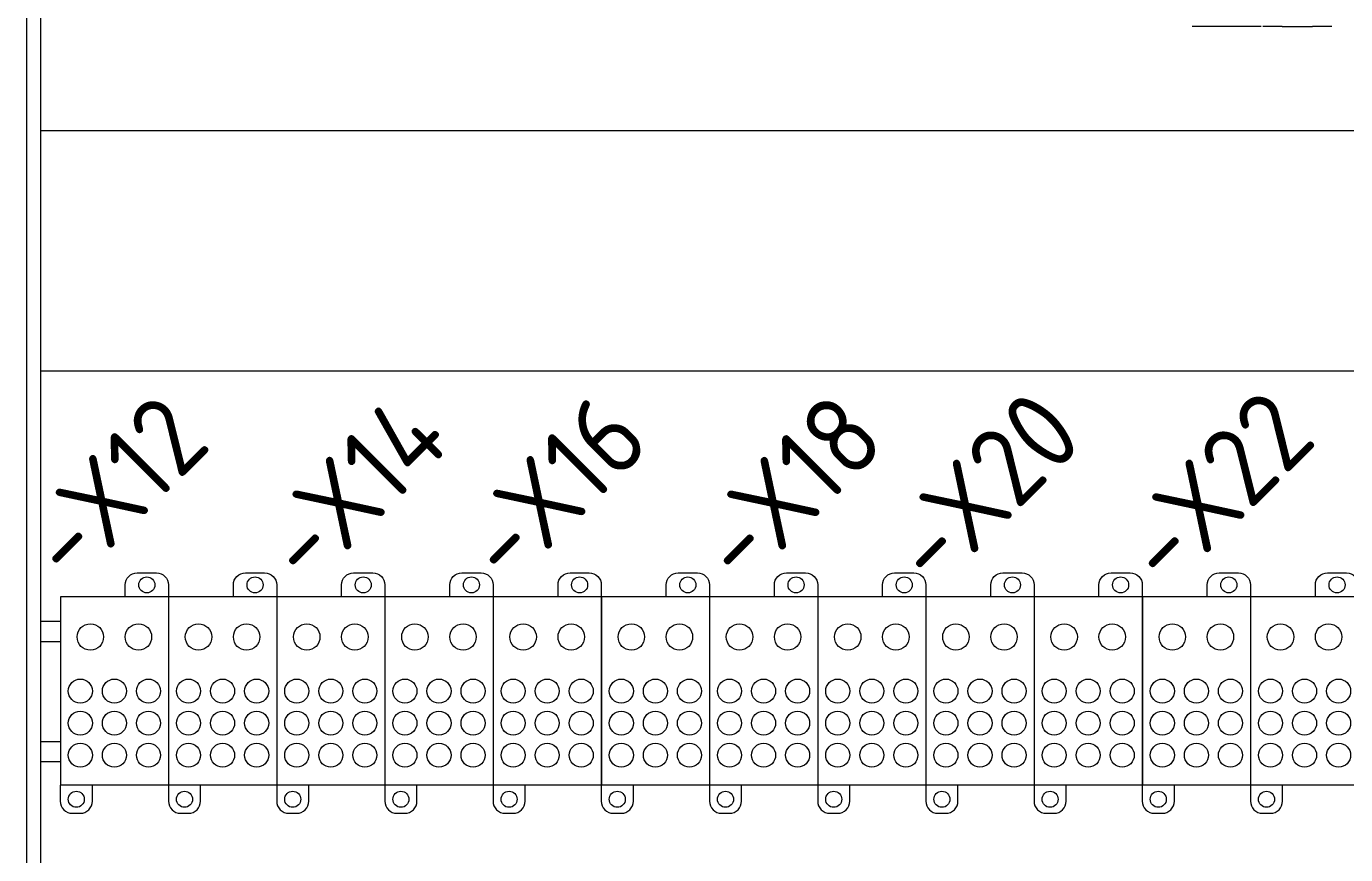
# Model space of a CAD drawing. Header units: millimetres. Extents: x 1359 to 3577, y 1333 to 3557.
# Drawn here: x 2513.1 to 2842.3, y 2480.8 to 2687.5 of the extents above; entities that cross this region are included whole.
import ezdxf
from ezdxf.enums import TextEntityAlignment as Align

# ---------------------------------------------------------------- set-up
doc = ezdxf.new("R2010")
doc.units = ezdxf.units.MM
doc.layers.add('000-PI-Oprema', color=30, linetype='Continuous', lineweight=5)
doc.layers.add('000-PI-ORMAR', color=2, linetype='Continuous')
doc.layers.add('002-PI-Kabelska kanalica', color=150, linetype='Continuous')
doc.styles.add('PI0', font='isocpeur.ttf', dxfattribs={"width": 0.9})

# ---------------------------------------------------------------- blocks, each defined once
blk = doc.blocks.new('montazna 2000x1000')
at = {"layer": '000-PI-ORMAR', "color": 0, "linetype": 'ByBlock', "lineweight": 0}
blk.add_line((0, 1890), (0, 0), dxfattribs=at)
blk = doc.blocks.new('*U50')
at = {"layer": '002-PI-Kabelska kanalica', "color": 0, "linetype": 'ByBlock', "lineweight": 0}
for p, q in [((-20, -100), (-20, 715)), ((40, -100), (40, 715)), ((-20, -100), (40, -100))]:
    blk.add_line(p, q, dxfattribs=at)
blk = doc.blocks.new('*U53')
at = {"layer": '002-PI-Kabelska kanalica', "color": 0, "linetype": 'ByBlock', "lineweight": 0}
blk.add_line((80, -100), (80, 1572), dxfattribs=at)
blk = doc.blocks.new('Pollmann PVB 125-2-9')
at = {"layer": '000-PI-Oprema', "color": 0, "linetype": 'ByBlock', "lineweight": 0}
blk.add_lwpolyline([(16.16, 1.02), (16.16, 4.02, -0.414214), (19.16, 7.02), (23.96, 7.02, -0.414214), (26.96, 4.02), (26.96, 1.02), (26.96, -45.98), (-0.04, -45.98), (-0.04, -49.98, 0.414214), (2.96, -52.98), (4.96, -52.98, 0.414214), (7.96, -49.98), (7.96, -45.98)], format="xyb", dxfattribs=at)
blk.add_lwpolyline([(26.98, 1.02), (-0.02, 1.02), (-0.02, -45.98)], dxfattribs=at)
for centre, radius in [((21.56, 4.02), 2), ((7.46, -8.98), 3.3), ((19.46, -8.98), 3.3), ((4.96, -22.48), 3), ((13.46, -22.48), 3), ((21.96, -22.48), 3), ((4.96, -30.48), 3), ((13.46, -30.48), 3), ((21.96, -30.48), 3), ((4.96, -38.48), 3), ((13.46, -38.48), 3), ((21.96, -38.48), 3), ((3.96, -49.48), 2)]:
    blk.add_circle(centre, radius, dxfattribs=at)
blk = doc.blocks.new('5SY4206')
at = {"layer": '000-PI-Oprema', "color": 0, "lineweight": 0}
for p, q in [((27366.12, 37213.5), (27361.32, 37213.5)), ((27373.74, 37213.5), (27366.12, 37213.5)), ((27378.52, 37213.5), (27373.74, 37213.5)), ((27383.72, 37213.5), (27378.92, 37213.5)), ((27383.72, 37213.5), (27391.34, 37213.5)), ((27396.12, 37213.5), (27391.34, 37213.5))]:
    blk.add_line(p, q, dxfattribs=at)

msp = doc.modelspace()

# ---------------------------------------------------------------- linework, layer by layer
at = {"layer": '002-PI-Kabelska kanalica', "color": 0, "linetype": 'ByBlock', "lineweight": 0, "ltscale": 0.25}
for points in [[(2516.571, 2539.056), (2516.571, 2504.056), (2521.571, 2504.056)], [(2516.571, 2539.056), (2521.571, 2539.056)], [(2516.571, 2534.056), (2521.571, 2534.056)], [(2516.571, 2509.056), (2521.571, 2509.056)]]:
    msp.add_lwpolyline(points, dxfattribs=at)

# ---------------------------------------------------------------- block references
at = {"layer": '002-PI-Kabelska kanalica', "color": 0, "linetype": 'ByBlock', "lineweight": 0}
for name, p in [('montazna 2000x1000', (2513.071, 1461.556)), ('Pollmann PVB 125-2-9', (2521.571, 2544.129)), ('Pollmann PVB 125-2-9', (2548.571, 2544.129)), ('Pollmann PVB 125-2-9', (2575.571, 2544.129)), ('Pollmann PVB 125-2-9', (2602.571, 2544.129)), ('Pollmann PVB 125-2-9', (2629.571, 2544.129)), ('Pollmann PVB 125-2-9', (2656.571, 2544.129)), ('Pollmann PVB 125-2-9', (2683.571, 2544.129)), ('Pollmann PVB 125-2-9', (2710.571, 2544.129)), ('Pollmann PVB 125-2-9', (2737.571, 2544.129)), ('Pollmann PVB 125-2-9', (2764.571, 2544.129)), ('Pollmann PVB 125-2-9', (2791.571, 2544.129)), ('Pollmann PVB 125-2-9', (2818.571, 2544.129))]:
    msp.add_blockref(name, p, dxfattribs=at)
at = {"layer": '002-PI-Kabelska kanalica', "color": 0, "linetype": 'ByBlock', "lineweight": 0, "xscale": -1, "rotation": 180}
msp.add_blockref('*U53', (2436.571, 3251.556), dxfattribs=at)
at = {"layer": '002-PI-Kabelska kanalica', "color": 0, "linetype": 'ByBlock', "lineweight": 0, "ltscale": 0.25}
msp.add_blockref('5SY4206', (-24557.316, -34525.987), dxfattribs=at)
at = {"layer": '002-PI-Kabelska kanalica', "color": 0, "linetype": 'ByBlock', "lineweight": 0, "rotation": 270}
msp.add_blockref('*U50', (2616.571, 2641.556), dxfattribs=at)

# ---------------------------------------------------------------- texts
at = {"layer": '002-PI-Kabelska kanalica', "color": 0, "linetype": 'ByBlock', "lineweight": 0, "style": 'PI0', "width": 0.9}
for s, p in [('-X12', (2535.091, 2572.211)), ('-X16', (2644.512, 2572.211)), ('-X18', (2703.086, 2572.211)), ('-X20', (2751.801, 2572.211)), ('-X22', (2809.859, 2572.211)), ('-X14', (2594.586, 2572.211))]:
    msp.add_text(s, height=20, rotation=45, dxfattribs=at).set_placement(p, align=Align.MIDDLE)

doc.saveas('drawing.dxf')
